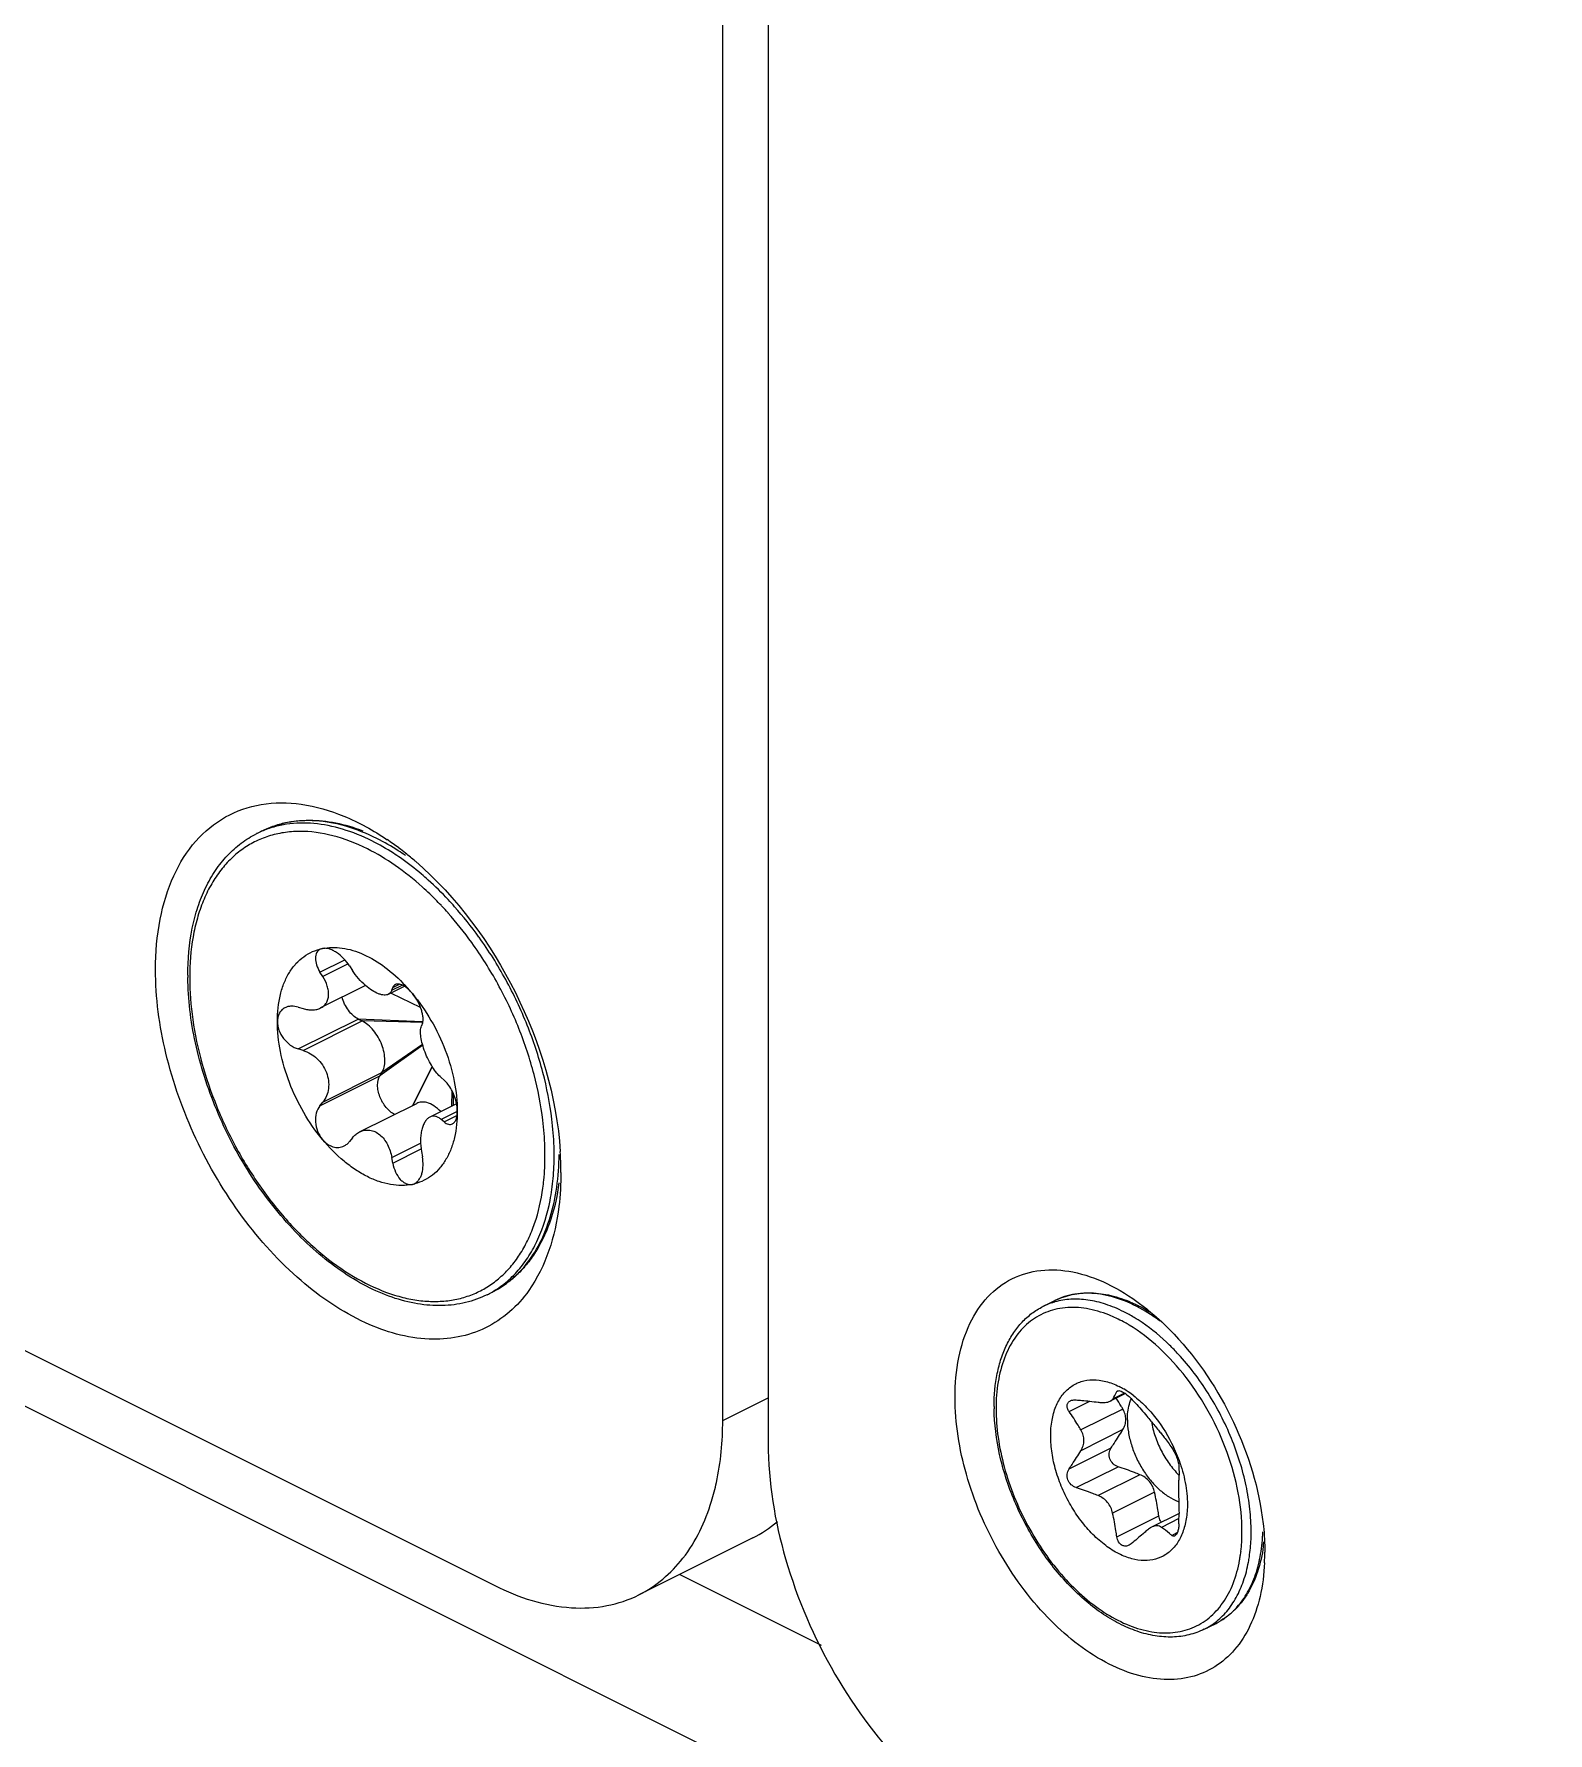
# Model space of a CAD drawing. Header units: millimetres. Extents: x 0 to 2524, y 0 to 1785.
# Drawn here: x 1281.74 to 1300.54, y 736.41 to 757.51 of the extents above; entities that cross this region are included whole.
import ezdxf

# ---------------------------------------------------------------- set-up
doc = ezdxf.new("R2010")
doc.units = ezdxf.units.MM
doc.header["$LTSCALE"] = 0.1
doc.layers.get('0').update_dxf_attribs({"lineweight": 13})

msp = doc.modelspace()

# ---------------------------------------------------------------- linework, layer by layer
for p, q in [((1290.295, 740.294), (1290.295, 816.504)), ((1290.86, 816.221), (1290.86, 740.011)), ((1171.501, 796.226), (1287.466, 738.244)), ((1495.073, 633.748), (1171.501, 795.534)), ((1284.508, 747.582), (1284.569, 747.612)), ((1285.324, 746.156), (1285.296, 746.146)), ((1285.293, 745.863), (1285.601, 746.017)), ((1285.329, 745.807), (1285.293, 745.863)), ((1285.643, 745.964), (1285.329, 745.807)), ((1285.661, 745.939), (1285.697, 745.883)), ((1285.86, 745.697), (1285.301, 745.417)), ((1286.144, 745.587), (1286.342, 745.687)), ((1286.176, 745.603), (1286.539, 745.429)), ((1286.186, 745.638), (1286.313, 745.701)), ((1286.186, 745.638), (1286.199, 745.671)), ((1286.199, 745.671), (1286.28, 745.711)), ((1285.025, 745.427), (1285.084, 745.409)), ((1285.025, 744.908), (1285.769, 745.28)), ((1285.084, 744.89), (1285.817, 745.256)), ((1285.769, 745.28), (1285.817, 745.256)), ((1286.569, 745.245), (1285.769, 745.28)), ((1286.566, 745.238), (1285.817, 745.256)), ((1286.566, 745.227), (1286.554, 745.194)), ((1285.084, 744.89), (1285.025, 744.908)), ((1286.571, 744.954), (1286.038, 744.575)), ((1286.568, 744.962), (1286.062, 744.614)), ((1285.293, 744.203), (1286.038, 744.575)), ((1285.329, 744.248), (1286.062, 744.614)), ((1286.062, 744.614), (1286.038, 744.575)), ((1286.686, 744.69), (1286.443, 744.206)), ((1286.687, 744.688), (1286.449, 744.209)), ((1286.799, 744.552), (1286.835, 744.522)), ((1286.933, 744.389), (1286.927, 744.197)), ((1286.948, 744.358), (1286.947, 744.207)), ((1285.293, 744.203), (1285.329, 744.248)), ((1285.786, 743.878), (1286.495, 744.233)), ((1286.988, 744.228), (1286.658, 744.063)), ((1286.999, 744.133), (1286.799, 744.032)), ((1286.835, 744.003), (1286.799, 744.032)), ((1286.835, 744.003), (1286.995, 744.083)), ((1285.697, 743.804), (1285.661, 743.76)), ((1286.186, 743.559), (1286.543, 743.738)), ((1286.199, 743.491), (1286.186, 743.559)), ((1286.199, 743.491), (1286.551, 743.667)), ((1286.554, 743.635), (1286.566, 743.567)), ((1286.441, 743.227), (1286.47, 743.237)), ((1286.472, 743.234), (1286.471, 743.234)), ((1287.37, 741.857), (1287.431, 741.888)), ((1294.271, 741.71), (1294.417, 741.783)), ((1290.295, 740.294), (1290.86, 740.576)), ((1294.596, 740.406), (1294.852, 740.534)), ((1295.295, 740.628), (1295.108, 740.535)), ((1295.286, 740.634), (1295.137, 740.56)), ((1295.189, 740.655), (1295.209, 740.665)), ((1295.189, 740.655), (1295.197, 740.663)), ((1295.263, 740.437), (1294.743, 740.177)), ((1295.263, 740.181), (1294.743, 739.92)), ((1294.596, 739.693), (1295.117, 739.954)), ((1294.685, 739.461), (1295.206, 739.721)), ((1295.476, 739.622), (1294.956, 739.362)), ((1295.658, 739.403), (1295.137, 739.143)), ((1295.189, 738.852), (1295.71, 739.112)), ((1295.961, 739.14), (1295.62, 738.969)), ((1295.96, 739.076), (1295.745, 738.968)), ((1295.871, 738.868), (1295.939, 738.902)), ((1290.669, 738.837), (1289.255, 738.13)), ((1295.367, 738.763), (1295.341, 738.746)), ((1289.761, 738.383), (1291.518, 737.505)), ((1296.274, 737.703), (1296.421, 737.776))]:
    msp.add_line(p, q)
for centre, radius, start, end in [((1285.045, 746.507), 1.202, 113.296, 116.5662), ((1284.094, 744.502), 3.629, 53.1021, 55.9169), ((1283.956, 744.317), 3.859, 51.5572, 53.1153), ((1283.831, 744.16), 4.06, 49.3162, 51.5518), ((1283.983, 744.047), 3.862, 46.173, 48.0654), ((1283.826, 743.885), 4.088, 43.3817, 46.1547), ((1283.744, 743.807), 4.201, 43.1152, 43.3884), ((1283.684, 743.752), 4.283, 41.6542, 43.1103), ((1283.423, 743.532), 4.736, 35.7147, 41.5814), ((1283.429, 743.533), 4.618, 35.7119, 41.5794), ((1287.053, 745.823), 3.4, 180.0006, 180.4861), ((1284.746, 744.194), 2.2, 39.6153, 43.0298), ((1284.254, 743.37), 4.032, 1.4294, 3.7819), ((1284.477, 743.376), 3.809, 0.0052, 1.421), ((1286.315, 743.836), 0.622, 281.697, 284.5236), ((1286.89, 742.97), 1.21, 296.5769, 307.8677), ((1286.775, 743.096), 1.381, 317.6842, 320.5538), ((1286.832, 742.933), 1.203, 296.5682, 299.8233), ((1294.65, 740.95), 0.849, 106.6947, 116.5357), ((1294.655, 740.936), 0.864, 105.8099, 106.7076), ((1294.404, 739.913), 1.939, 58.9537, 63.3083), ((1294.337, 739.809), 1.949, 58.9771, 59.2832), ((1294.3, 739.742), 2.139, 55.7755, 58.9381), ((1294.399, 741.028), 0.874, 327.635, 334.7257), ((1294.765, 739.816), 1.008, 59.6373, 63.4175), ((1294.712, 739.724), 1.115, 56.2395, 59.6736), ((1294.653, 739.634), 1.222, 52.4225, 56.2627), ((1296.05, 740.47), 2.384, 180.0011, 180.6953), ((1294.151, 739.144), 1.927, 17.799, 25.3196), ((1296.151, 739.814), 0.562, 249.1768, 250.0173), ((1290.731, 739.141), 5.23, 358.5836, 359.9848), ((1294.568, 738.914), 2.289, 357.6199, 0.017), ((1294.87, 738.888), 1.873, 351.6867, 353.5381), ((1295.024, 738.995), 2.002, 352.4616, 354.0677), ((1294.261, 738.659), 2.765, 357.3108, 0.0131), ((1294.958, 738.874), 1.783, 349.8729, 351.6929), ((1296.043, 738.53), 0.844, 296.5664, 305.3933), ((1295.979, 738.606), 0.943, 315.4127, 318.3211), ((1295.896, 738.459), 0.846, 296.5704, 307.4028)]:
    msp.add_arc(centre, radius, start, end)
for points, knots in [([(1284.121, 747.789), (1284.257, 747.865), (1284.568, 747.973), (1285.081, 747.969), (1285.617, 747.812), (1285.958, 747.622), (1286.127, 747.507)], [0, 0, 0, 0, 0.220157, 0.453848, 0.71227, 1, 1, 1, 1]), ([(1283.252, 745.893), (1283.252, 746.103), (1283.285, 746.503), (1283.45, 747.052), (1283.725, 747.498), (1283.983, 747.712), (1284.121, 747.789)], [0, 0, 0, 0, 0.28868, 0.548854, 0.782798, 1, 1, 1, 1]), ([(1284.569, 747.612), (1284.659, 747.658), (1284.854, 747.727), (1285.168, 747.76), (1285.498, 747.725), (1285.716, 747.66), (1285.824, 747.618)], [0, 0, 0, 0, 0.23416, 0.475216, 0.729085, 1, 1, 1, 1]), ([(1286, 747.522), (1285.877, 747.583), (1285.63, 747.683), (1285.308, 747.744), (1285.063, 747.745), (1284.889, 747.724), (1284.724, 747.681), (1284.619, 747.637), (1284.569, 747.612)], [0, 0, 0, 0, 0.278944, 0.534783, 0.655555, 0.772578, 0.886969, 1, 1, 1, 1]), ([(1285.939, 747.491), (1285.821, 747.55), (1285.586, 747.646), (1285.227, 747.719), (1284.936, 747.714), (1284.72, 747.668), (1284.619, 747.632), (1284.57, 747.611)], [0, 0, 0, 0, 0.278209, 0.534456, 0.772603, 0.887165, 1, 1, 1, 1]), ([(1283.653, 745.823), (1283.653, 746.018), (1283.677, 746.307), (1283.771, 746.668), (1283.867, 746.91), (1283.99, 747.126), (1284.138, 747.313), (1284.311, 747.468), (1284.44, 747.548), (1284.508, 747.582)], [0, 0, 0, 0, 0.285392, 0.417936, 0.543856, 0.663798, 0.778818, 0.890321, 1, 1, 1, 1]), ([(1285.882, 747.393), (1285.745, 747.462), (1285.47, 747.57), (1285.112, 747.62), (1284.843, 747.599), (1284.656, 747.556), (1284.48, 747.484), (1284.318, 747.385), (1284.172, 747.26), (1284.043, 747.11), (1283.931, 746.937), (1283.839, 746.743), (1283.766, 746.529), (1283.695, 746.213), (1283.676, 745.964), (1283.676, 745.794)], [0, 0, 0, 0, 0.134718, 0.256832, 0.314289, 0.370104, 0.425075, 0.480068, 0.535949, 0.593509, 0.653412, 0.716168, 0.782107, 0.851412, 1, 1, 1, 1]), ([(1286.354, 747.31), (1286.325, 747.331), (1286.211, 747.407), (1286.092, 747.476), (1286, 747.522)], [0, 0, 0, 0, 0.25686, 1, 1, 1, 1]), ([(1286.564, 746.92), (1286.457, 747.016), (1286.24, 747.19), (1286.002, 747.333), (1285.882, 747.393)], [0, 0, 0, 0, 0.516834, 1, 1, 1, 1]), ([(1286.293, 747.28), (1286.264, 747.3), (1286.15, 747.376), (1286.03, 747.445), (1285.939, 747.491)], [0, 0, 0, 0, 0.25686, 1, 1, 1, 1]), ([(1286.638, 747.006), (1286.61, 747.031), (1286.499, 747.127), (1286.383, 747.217), (1286.293, 747.28)], [0, 0, 0, 0, 0.255737, 1, 1, 1, 1]), ([(1286.478, 747.239), (1286.996, 746.793), (1287.825, 745.661), (1288.233, 744.317), (1288.278, 743.636)], [0, 0, 0, 0, 0.499998, 1, 1, 1, 1]), ([(1286.966, 746.675), (1286.94, 746.705), (1286.835, 746.819), (1286.724, 746.928), (1286.638, 747.006)], [0, 0, 0, 0, 0.254414, 1, 1, 1, 1]), ([(1288.174, 744.036), (1288.15, 744.232), (1288.072, 744.629), (1287.878, 745.211), (1287.612, 745.774), (1287.39, 746.128), (1287.269, 746.297)], [0, 0, 0, 0, 0.240938, 0.491809, 0.746861, 1, 1, 1, 1]), ([(1284.765, 745.25), (1284.765, 745.362), (1284.781, 745.527), (1284.845, 745.729), (1284.91, 745.859), (1284.991, 745.969), (1285.089, 746.057), (1285.201, 746.121), (1285.282, 746.147), (1285.324, 746.156)], [0, 0, 0, 0, 0.292489, 0.425478, 0.549994, 0.667323, 0.77954, 0.889431, 1, 1, 1, 1]), ([(1285.296, 746.146), (1285.287, 746.142), (1285.27, 746.129), (1285.251, 746.103), (1285.239, 746.071), (1285.234, 746.019), (1285.249, 745.946), (1285.276, 745.891), (1285.293, 745.863)], [0, 0, 0, 0, 0.097885, 0.196945, 0.302948, 0.419624, 0.688587, 1, 1, 1, 1]), ([(1285.324, 746.156), (1285.363, 746.164), (1285.445, 746.173), (1285.573, 746.164), (1285.704, 746.135), (1285.887, 746.065), (1286.115, 745.926), (1286.276, 745.779), (1286.354, 745.695)], [0, 0, 0, 0, 0.102583, 0.210144, 0.32398, 0.444974, 0.708853, 1, 1, 1, 1]), ([(1285.661, 745.939), (1285.64, 745.973), (1285.591, 746.034), (1285.518, 746.097), (1285.454, 746.133), (1285.397, 746.156), (1285.351, 746.161), (1285.324, 746.156)], [0, 0, 0, 0, 0.280746, 0.557076, 0.685088, 0.802432, 1, 1, 1, 1]), ([(1288.061, 744.024), (1288.038, 744.215), (1287.962, 744.602), (1287.774, 745.17), (1287.514, 745.72), (1287.297, 746.064), (1287.179, 746.229)], [0, 0, 0, 0, 0.24093, 0.491799, 0.746855, 1, 1, 1, 1]), ([(1287.887, 741.909), (1287.75, 741.716), (1287.377, 741.382), (1286.609, 741.248), (1285.795, 741.487), (1285.003, 742.027), (1284.291, 742.815), (1283.723, 743.777), (1283.35, 744.82), (1283.252, 745.545), (1283.252, 745.893)], [0, 0, 0, 0, 0.093914, 0.18813, 0.295826, 0.421919, 0.563565, 0.713337, 0.861833, 1, 1, 1, 1]), ([(1285.86, 745.695), (1285.828, 745.722), (1285.769, 745.781), (1285.719, 745.847), (1285.697, 745.883)], [0, 0, 0, 0, 0.500571, 1, 1, 1, 1]), ([(1287.37, 741.857), (1287.285, 741.815), (1287.102, 741.748), (1286.808, 741.711), (1286.498, 741.735), (1286.181, 741.819), (1285.861, 741.958), (1285.545, 742.151), (1285.237, 742.393), (1284.942, 742.679), (1284.667, 743.004), (1284.416, 743.361), (1284.194, 743.745), (1284.006, 744.147), (1283.854, 744.56), (1283.742, 744.977), (1283.672, 745.388), (1283.654, 745.661), (1283.653, 745.794)], [0, 0, 0, 0, 0.046162, 0.093539, 0.14319, 0.195908, 0.252154, 0.312065, 0.375489, 0.442037, 0.511131, 0.58206, 0.65402, 0.726157, 0.797611, 0.867553, 0.935227, 1, 1, 1, 1]), ([(1283.676, 745.794), (1283.676, 745.62), (1283.704, 745.262), (1283.819, 744.724), (1284.004, 744.185), (1284.252, 743.663), (1284.556, 743.176), (1284.905, 742.74), (1285.287, 742.371), (1285.691, 742.08), (1286.042, 741.907), (1286.319, 741.82), (1286.52, 741.782), (1286.714, 741.769), (1286.902, 741.781), (1287.081, 741.819), (1287.25, 741.882), (1287.407, 741.971), (1287.55, 742.083), (1287.678, 742.217), (1287.791, 742.374), (1287.886, 742.55), (1287.993, 742.816), (1288.041, 743.032), (1288.061, 743.18)], [0, 0, 0, 0, 0.068636, 0.141294, 0.216628, 0.293067, 0.36896, 0.442698, 0.512838, 0.578246, 0.638256, 0.666243, 0.692947, 0.718503, 0.743108, 0.767017, 0.790534, 0.813988, 0.837717, 0.862037, 0.887221, 0.913488, 0.940997, 1, 1, 1, 1]), ([(1285.301, 745.417), (1285.316, 745.424), (1285.343, 745.442), (1285.375, 745.48), (1285.395, 745.525), (1285.403, 745.577), (1285.4, 745.632), (1285.381, 745.712), (1285.352, 745.77), (1285.329, 745.807)], [0, 0, 0, 0, 0.11066, 0.218773, 0.328694, 0.444664, 0.569516, 0.704271, 1, 1, 1, 1]), ([(1286.144, 745.587), (1286.136, 745.583), (1286.118, 745.578), (1286.089, 745.577), (1286.056, 745.582), (1286.005, 745.598), (1285.937, 745.634), (1285.886, 745.673), (1285.86, 745.695)], [0, 0, 0, 0, 0.081289, 0.172033, 0.275865, 0.394549, 0.674735, 1, 1, 1, 1]), ([(1286.186, 745.638), (1286.182, 745.627), (1286.172, 745.607), (1286.153, 745.592), (1286.144, 745.587)], [0, 0, 0, 0, 0.516987, 1, 1, 1, 1]), ([(1286.23, 745.708), (1286.223, 745.705), (1286.21, 745.694), (1286.202, 745.679), (1286.199, 745.671)], [0, 0, 0, 0, 0.479654, 1, 1, 1, 1]), ([(1286.342, 745.687), (1286.332, 745.693), (1286.312, 745.704), (1286.282, 745.714), (1286.254, 745.716), (1286.237, 745.712), (1286.23, 745.708)], [0, 0, 0, 0, 0.309007, 0.574685, 0.801106, 1, 1, 1, 1]), ([(1286.441, 745.597), (1286.426, 745.615), (1286.395, 745.648), (1286.36, 745.676), (1286.342, 745.687)], [0, 0, 0, 0, 0.531627, 1, 1, 1, 1]), ([(1286.566, 745.227), (1286.57, 745.237), (1286.575, 745.261), (1286.574, 745.301), (1286.567, 745.347), (1286.549, 745.415), (1286.509, 745.502), (1286.466, 745.567), (1286.441, 745.597)], [0, 0, 0, 0, 0.081914, 0.180348, 0.294769, 0.423159, 0.707611, 1, 1, 1, 1]), ([(1286.441, 745.597), (1286.527, 745.493), (1286.683, 745.267), (1286.859, 744.899), (1286.971, 744.517), (1286.999, 744.258), (1286.999, 744.133)], [0, 0, 0, 0, 0.254359, 0.512919, 0.764766, 1, 1, 1, 1]), ([(1284.859, 745.42), (1284.845, 745.413), (1284.818, 745.394), (1284.787, 745.354), (1284.769, 745.304), (1284.765, 745.268), (1284.765, 745.25)], [0, 0, 0, 0, 0.236599, 0.476208, 0.728722, 1, 1, 1, 1]), ([(1285.025, 745.427), (1284.996, 745.436), (1284.953, 745.443), (1284.897, 745.435), (1284.871, 745.426), (1284.859, 745.42)], [0, 0, 0, 0, 0.525273, 0.767904, 1, 1, 1, 1]), ([(1285.084, 745.409), (1285.104, 745.404), (1285.142, 745.395), (1285.199, 745.391), (1285.253, 745.398), (1285.286, 745.41), (1285.301, 745.417)], [0, 0, 0, 0, 0.273271, 0.531241, 0.772973, 1, 1, 1, 1]), ([(1285.769, 745.28), (1285.746, 745.292), (1285.701, 745.324), (1285.644, 745.388), (1285.598, 745.465), (1285.577, 745.523), (1285.569, 745.552)], [0, 0, 0, 0, 0.224639, 0.474754, 0.738214, 1, 1, 1, 1]), ([(1285.324, 743.786), (1285.237, 743.89), (1285.082, 744.115), (1284.906, 744.484), (1284.794, 744.866), (1284.765, 745.125), (1284.765, 745.25)], [0, 0, 0, 0, 0.254359, 0.512919, 0.764766, 1, 1, 1, 1]), ([(1284.765, 745.25), (1284.765, 745.214), (1284.78, 745.138), (1284.837, 745.037), (1284.92, 744.954), (1284.989, 744.918), (1285.025, 744.908)], [0, 0, 0, 0, 0.239462, 0.49734, 0.756045, 1, 1, 1, 1]), ([(1286.062, 744.614), (1286.075, 744.635), (1286.094, 744.686), (1286.103, 744.772), (1286.092, 744.866), (1286.064, 744.962), (1286.019, 745.055), (1285.962, 745.139), (1285.894, 745.208), (1285.843, 745.243), (1285.817, 745.256)], [0, 0, 0, 0, 0.100163, 0.214155, 0.341032, 0.476829, 0.616268, 0.753439, 0.882721, 1, 1, 1, 1]), ([(1286.799, 744.552), (1286.779, 744.569), (1286.739, 744.611), (1286.687, 744.685), (1286.639, 744.773), (1286.597, 744.868), (1286.566, 744.963), (1286.546, 745.052), (1286.54, 745.129), (1286.547, 745.175), (1286.554, 745.194)], [0, 0, 0, 0, 0.110696, 0.240625, 0.384178, 0.53292, 0.676665, 0.805968, 0.914467, 1, 1, 1, 1]), ([(1285.084, 744.89), (1285.148, 744.871), (1285.238, 744.816), (1285.328, 744.712), (1285.377, 744.619), (1285.403, 744.518), (1285.403, 744.417), (1285.379, 744.325), (1285.348, 744.271), (1285.329, 744.248)], [0, 0, 0, 0, 0.249375, 0.381505, 0.514159, 0.64429, 0.769426, 0.888065, 1, 1, 1, 1]), ([(1286.221, 744.094), (1286.201, 744.104), (1286.163, 744.13), (1286.113, 744.182), (1286.069, 744.245), (1286.036, 744.314), (1286.015, 744.387), (1286.005, 744.475), (1286.017, 744.542), (1286.038, 744.575)], [0, 0, 0, 0, 0.117575, 0.247234, 0.384697, 0.524378, 0.660423, 0.787463, 1, 1, 1, 1]), ([(1286.99, 744.228), (1286.984, 744.258), (1286.967, 744.318), (1286.931, 744.4), (1286.888, 744.469), (1286.853, 744.507), (1286.835, 744.522)], [0, 0, 0, 0, 0.274561, 0.545123, 0.791997, 1, 1, 1, 1]), ([(1285.293, 744.203), (1285.272, 744.177), (1285.241, 744.111), (1285.232, 743.999), (1285.259, 743.885), (1285.299, 743.816), (1285.324, 743.786)], [0, 0, 0, 0, 0.226942, 0.475503, 0.738548, 1, 1, 1, 1]), ([(1286.999, 744.133), (1286.999, 744.024), (1286.984, 743.863), (1286.924, 743.666), (1286.863, 743.539), (1286.787, 743.429), (1286.695, 743.34), (1286.589, 743.273), (1286.512, 743.245), (1286.472, 743.234)], [0, 0, 0, 0, 0.292043, 0.425248, 0.550191, 0.667997, 0.780507, 0.890228, 1, 1, 1, 1]), ([(1286.619, 744.242), (1286.598, 744.248), (1286.565, 744.251), (1286.523, 744.244), (1286.504, 744.237), (1286.495, 744.233)], [0, 0, 0, 0, 0.520186, 0.762961, 1, 1, 1, 1]), ([(1286.793, 744.13), (1286.767, 744.157), (1286.714, 744.203), (1286.65, 744.234), (1286.619, 744.242)], [0, 0, 0, 0, 0.534828, 1, 1, 1, 1]), ([(1286.938, 743.979), (1286.948, 743.984), (1286.967, 744), (1286.986, 744.035), (1286.997, 744.081), (1286.999, 744.115), (1286.999, 744.133)], [0, 0, 0, 0, 0.190975, 0.416283, 0.686233, 1, 1, 1, 1]), ([(1286.999, 744.133), (1286.999, 744.14), (1286.999, 744.172), (1286.994, 744.204), (1286.99, 744.228)], [0, 0, 0, 0, 0.238011, 1, 1, 1, 1]), ([(1286.658, 744.063), (1286.647, 744.057), (1286.624, 744.04), (1286.597, 744.004), (1286.574, 743.958), (1286.557, 743.904), (1286.546, 743.842), (1286.54, 743.751), (1286.546, 743.682), (1286.554, 743.635)], [0, 0, 0, 0, 0.083137, 0.178761, 0.289183, 0.4138, 0.55033, 0.6957, 1, 1, 1, 1]), ([(1286.799, 744.032), (1286.788, 744.042), (1286.765, 744.058), (1286.728, 744.072), (1286.691, 744.075), (1286.668, 744.068), (1286.658, 744.063)], [0, 0, 0, 0, 0.288082, 0.541806, 0.772346, 1, 1, 1, 1]), ([(1286.835, 744.003), (1286.843, 743.996), (1286.86, 743.984), (1286.888, 743.973), (1286.914, 743.97), (1286.931, 743.975), (1286.938, 743.979)], [0, 0, 0, 0, 0.294551, 0.551982, 0.781276, 1, 1, 1, 1]), ([(1288.088, 743.588), (1288.088, 743.624), (1288.086, 743.769), (1288.075, 743.915), (1288.061, 744.024)], [0, 0, 0, 0, 0.244432, 1, 1, 1, 1]), ([(1288.202, 743.588), (1288.202, 743.625), (1288.199, 743.774), (1288.187, 743.924), (1288.174, 744.036)], [0, 0, 0, 0, 0.244425, 1, 1, 1, 1]), ([(1285.324, 743.786), (1285.342, 743.764), (1285.381, 743.726), (1285.452, 743.69), (1285.526, 743.681), (1285.573, 743.694), (1285.594, 743.704)], [0, 0, 0, 0, 0.278794, 0.535291, 0.771972, 1, 1, 1, 1]), ([(1286.441, 743.227), (1286.398, 743.218), (1286.307, 743.209), (1286.168, 743.222), (1286.024, 743.259), (1285.878, 743.321), (1285.732, 743.407), (1285.537, 743.553), (1285.405, 743.687), (1285.324, 743.786)], [0, 0, 0, 0, 0.100852, 0.207172, 0.320423, 0.441479, 0.570535, 0.707242, 1, 1, 1, 1]), ([(1285.594, 743.704), (1285.606, 743.71), (1285.631, 743.727), (1285.652, 743.748), (1285.661, 743.76)], [0, 0, 0, 0, 0.491084, 1, 1, 1, 1]), ([(1285.697, 743.804), (1285.709, 743.82), (1285.736, 743.848), (1285.769, 743.869), (1285.786, 743.878)], [0, 0, 0, 0, 0.51023, 1, 1, 1, 1]), ([(1285.786, 743.878), (1285.805, 743.888), (1285.847, 743.902), (1285.914, 743.903), (1285.979, 743.884), (1286.04, 743.845), (1286.092, 743.79), (1286.151, 743.697), (1286.176, 743.615), (1286.186, 743.559)], [0, 0, 0, 0, 0.109461, 0.218418, 0.33058, 0.449317, 0.576567, 0.712229, 1, 1, 1, 1]), ([(1286.199, 743.491), (1286.205, 743.452), (1286.227, 743.38), (1286.276, 743.302), (1286.325, 743.257), (1286.363, 743.234), (1286.402, 743.223), (1286.429, 743.224), (1286.441, 743.227)], [0, 0, 0, 0, 0.297992, 0.57064, 0.692364, 0.803082, 0.904393, 1, 1, 1, 1]), ([(1286.47, 743.237), (1286.48, 743.242), (1286.5, 743.256), (1286.525, 743.285), (1286.546, 743.322), (1286.567, 743.38), (1286.578, 743.463), (1286.572, 743.532), (1286.566, 743.567)], [0, 0, 0, 0, 0.096427, 0.2004, 0.313931, 0.437364, 0.708911, 1, 1, 1, 1]), ([(1287.43, 741.89), (1287.491, 741.924), (1287.608, 742.006), (1287.762, 742.158), (1287.895, 742.339), (1288.047, 742.623), (1288.145, 742.951), (1288.194, 743.304), (1288.202, 743.492), (1288.202, 743.588)], [0, 0, 0, 0, 0.107509, 0.217606, 0.33198, 0.451961, 0.711547, 0.852303, 1, 1, 1, 1]), ([(1287.842, 742.219), (1287.911, 742.303), (1288.035, 742.495), (1288.165, 742.825), (1288.245, 743.199), (1288.262, 743.462), (1288.263, 743.599)], [0, 0, 0, 0, 0.222615, 0.462293, 0.721342, 1, 1, 1, 1]), ([(1288.061, 743.18), (1288.066, 743.213), (1288.082, 743.348), (1288.088, 743.485), (1288.088, 743.588)], [0, 0, 0, 0, 0.24358, 1, 1, 1, 1]), ([(1288.286, 743.376), (1288.286, 743.234), (1288.258, 742.726), (1288.101, 742.21), (1287.887, 741.909)], [0, 0, 0, 0, 0.278051, 1, 1, 1, 1]), ([(1288.261, 743.245), (1288.241, 743.093), (1288.179, 742.803), (1288.031, 742.47), (1287.875, 742.246), (1287.743, 742.102), (1287.596, 741.981), (1287.487, 741.916), (1287.431, 741.888)], [0, 0, 0, 0, 0.278338, 0.534003, 0.654847, 0.77204, 0.886673, 1, 1, 1, 1]), ([(1287.633, 742.015), (1287.647, 742.026), (1287.705, 742.073), (1287.759, 742.125), (1287.796, 742.167)], [0, 0, 0, 0, 0.247404, 1, 1, 1, 1]), ([(1293.18, 740.583), (1293.18, 740.748), (1293.206, 741.063), (1293.341, 741.494), (1293.566, 741.839), (1293.876, 742.075), (1294.251, 742.182), (1294.662, 742.155), (1295.087, 742.004), (1295.355, 741.836), (1295.488, 741.737)], [0, 0, 0, 0, 0.144821, 0.274812, 0.391414, 0.499998, 0.608577, 0.72521, 0.855132, 1, 1, 1, 1]), ([(1294.417, 741.783), (1294.485, 741.817), (1294.634, 741.868), (1294.873, 741.889), (1295.123, 741.853), (1295.287, 741.797), (1295.368, 741.762)], [0, 0, 0, 0, 0.233456, 0.474127, 0.728195, 1, 1, 1, 1]), ([(1295.55, 741.647), (1295.453, 741.705), (1295.26, 741.801), (1295.004, 741.867), (1294.808, 741.878), (1294.67, 741.867), (1294.539, 741.836), (1294.456, 741.803), (1294.417, 741.783)], [0, 0, 0, 0, 0.283464, 0.540713, 0.660935, 0.776648, 0.889158, 1, 1, 1, 1]), ([(1295.274, 741.645), (1295.202, 741.682), (1295.057, 741.743), (1294.835, 741.796), (1294.621, 741.808), (1294.484, 741.785), (1294.419, 741.767)], [0, 0, 0, 0, 0.275906, 0.532541, 0.772396, 1, 1, 1, 1]), ([(1293.665, 740.47), (1293.665, 740.607), (1293.683, 740.81), (1293.749, 741.064), (1293.817, 741.234), (1293.904, 741.387), (1294.009, 741.519), (1294.131, 741.629), (1294.223, 741.686), (1294.271, 741.71)], [0, 0, 0, 0, 0.283857, 0.41599, 0.54178, 0.661886, 0.777353, 0.88952, 1, 1, 1, 1]), ([(1295.09, 741.605), (1295, 741.641), (1294.821, 741.694), (1294.591, 741.705), (1294.421, 741.676), (1294.302, 741.637), (1294.191, 741.581), (1294.09, 741.509), (1293.998, 741.42), (1293.888, 741.279), (1293.78, 741.064), (1293.704, 740.766), (1293.689, 740.553), (1293.689, 740.442)], [0, 0, 0, 0, 0.13036, 0.249603, 0.306343, 0.361945, 0.417173, 0.472817, 0.529637, 0.588309, 0.713061, 0.850082, 1, 1, 1, 1]), ([(1295.333, 741.485), (1295.313, 741.496), (1295.234, 741.541), (1295.152, 741.58), (1295.09, 741.605)], [0, 0, 0, 0, 0.257404, 1, 1, 1, 1]), ([(1295.368, 741.762), (1295.387, 741.754), (1295.464, 741.719), (1295.539, 741.678), (1295.594, 741.645)], [0, 0, 0, 0, 0.244297, 1, 1, 1, 1]), ([(1295.488, 741.737), (1295.518, 741.714), (1295.643, 741.617), (1295.759, 741.51), (1295.843, 741.425)], [0, 0, 0, 0, 0.2435, 1, 1, 1, 1]), ([(1295.725, 741.53), (1295.71, 741.54), (1295.653, 741.582), (1295.595, 741.62), (1295.55, 741.647)], [0, 0, 0, 0, 0.254594, 1, 1, 1, 1]), ([(1296.051, 740.827), (1295.949, 740.96), (1295.732, 741.201), (1295.474, 741.4), (1295.342, 741.479)], [0, 0, 0, 0, 0.520938, 1, 1, 1, 1]), ([(1295.952, 741.118), (1295.917, 741.156), (1295.779, 741.299), (1295.625, 741.428), (1295.503, 741.51)], [0, 0, 0, 0, 0.259904, 1, 1, 1, 1]), ([(1295.843, 741.425), (1296.152, 741.113), (1296.658, 740.378), (1296.936, 739.528), (1296.995, 739.094)], [0, 0, 0, 0, 0.500531, 1, 1, 1, 1]), ([(1296.857, 738.914), (1296.857, 739.008), (1296.845, 739.2), (1296.798, 739.489), (1296.721, 739.783), (1296.58, 740.174), (1296.342, 740.637), (1296.091, 740.969), (1295.952, 741.118)], [0, 0, 0, 0, 0.115422, 0.236391, 0.361666, 0.489863, 0.748532, 1, 1, 1, 1]), ([(1295.216, 738.639), (1295.158, 738.668), (1295.043, 738.74), (1294.885, 738.88), (1294.739, 739.049), (1294.612, 739.242), (1294.507, 739.451), (1294.428, 739.668), (1294.38, 739.886), (1294.362, 740.097), (1294.377, 740.292), (1294.424, 740.465), (1294.502, 740.609), (1294.61, 740.718), (1294.744, 740.786), (1294.895, 740.808), (1295.058, 740.785), (1295.163, 740.744), (1295.216, 740.717)], [0, 0, 0, 0, 0.06329, 0.13188, 0.204672, 0.280151, 0.356569, 0.432094, 0.504975, 0.573688, 0.637122, 0.694783, 0.747041, 0.795334, 0.842131, 0.890352, 0.942485, 1, 1, 1, 1]), ([(1296.743, 738.914), (1296.743, 739.076), (1296.708, 739.411), (1296.57, 739.906), (1296.352, 740.388), (1296.159, 740.687), (1296.051, 740.827)], [0, 0, 0, 0, 0.234732, 0.485658, 0.744015, 1, 1, 1, 1]), ([(1297.023, 738.529), (1297.017, 738.388), (1296.983, 738.119), (1296.86, 737.749), (1296.669, 737.446), (1296.416, 737.223), (1296.109, 737.093), (1295.766, 737.063), (1295.402, 737.13), (1294.886, 737.351), (1294.273, 737.849), (1293.686, 738.656), (1293.289, 739.591), (1293.18, 740.261), (1293.18, 740.583)], [0, 0, 0, 0, 0.062015, 0.11834, 0.169561, 0.21738, 0.264331, 0.313225, 0.366311, 0.424827, 0.557892, 0.706671, 0.858564, 1, 1, 1, 1]), ([(1294.596, 740.406), (1294.588, 740.418), (1294.575, 740.443), (1294.57, 740.477), (1294.575, 740.501), (1294.586, 740.522), (1294.601, 740.534), (1294.612, 740.539)], [0, 0, 0, 0, 0.28482, 0.535851, 0.651956, 0.765513, 1, 1, 1, 1]), ([(1294.612, 740.539), (1294.617, 740.542), (1294.64, 740.551), (1294.666, 740.552), (1294.685, 740.55)], [0, 0, 0, 0, 0.23001, 1, 1, 1, 1]), ([(1294.685, 740.55), (1294.708, 740.548), (1294.798, 740.541), (1294.889, 740.531), (1294.956, 740.522)], [0, 0, 0, 0, 0.253475, 1, 1, 1, 1]), ([(1294.956, 740.522), (1294.971, 740.52), (1295, 740.518), (1295.042, 740.518), (1295.077, 740.523), (1295.099, 740.53), (1295.108, 740.535)], [0, 0, 0, 0, 0.30025, 0.570887, 0.804829, 1, 1, 1, 1]), ([(1295.108, 740.535), (1295.114, 740.538), (1295.125, 740.545), (1295.134, 740.555), (1295.137, 740.56)], [0, 0, 0, 0, 0.528927, 1, 1, 1, 1]), ([(1295.263, 740.437), (1295.257, 740.449), (1295.23, 740.494), (1295.202, 740.539), (1295.181, 740.572)], [0, 0, 0, 0, 0.251509, 1, 1, 1, 1]), ([(1295.197, 740.663), (1295.198, 740.663), (1295.2, 740.664), (1295.201, 740.665), (1295.203, 740.665)], [0, 0, 0, 0, 0.239803, 1, 1, 1, 1]), ([(1295.203, 740.665), (1295.21, 740.667), (1295.229, 740.664), (1295.246, 740.657), (1295.256, 740.652)], [0, 0, 0, 0, 0.407487, 1, 1, 1, 1]), ([(1295.256, 740.652), (1295.259, 740.651), (1295.273, 740.643), (1295.285, 740.635), (1295.295, 740.629)], [0, 0, 0, 0, 0.231951, 1, 1, 1, 1]), ([(1295.295, 740.629), (1295.301, 740.624), (1295.327, 740.605), (1295.35, 740.583), (1295.367, 740.566)], [0, 0, 0, 0, 0.245457, 1, 1, 1, 1]), ([(1295.32, 740.305), (1295.32, 740.329), (1295.324, 740.417), (1295.343, 740.505), (1295.369, 740.564)], [0, 0, 0, 0, 0.269298, 1, 1, 1, 1]), ([(1295.367, 740.566), (1295.384, 740.548), (1295.451, 740.477), (1295.516, 740.404), (1295.563, 740.347)], [0, 0, 0, 0, 0.248914, 1, 1, 1, 1]), ([(1295.398, 740.602), (1295.448, 740.564), (1295.546, 740.476), (1295.724, 740.273), (1295.832, 740.094), (1295.892, 739.968)], [0, 0, 0, 0, 0.235096, 0.483128, 1, 1, 1, 1]), ([(1296.274, 737.703), (1296.214, 737.673), (1296.085, 737.626), (1295.877, 737.599), (1295.659, 737.615), (1295.436, 737.673), (1295.212, 737.77), (1294.991, 737.904), (1294.775, 738.072), (1294.497, 738.342), (1294.189, 738.742), (1293.951, 739.196), (1293.808, 739.58), (1293.705, 739.96), (1293.668, 740.251), (1293.665, 740.441)], [0, 0, 0, 0, 0.04678, 0.094688, 0.144735, 0.197693, 0.254036, 0.313926, 0.37724, 0.443617, 0.583066, 0.726615, 0.797908, 0.867736, 1, 1, 1, 1]), ([(1293.689, 740.442), (1293.689, 740.323), (1293.708, 740.079), (1293.785, 739.711), (1293.909, 739.343), (1294.077, 738.986), (1294.282, 738.651), (1294.519, 738.351), (1294.778, 738.094), (1295.052, 737.889), (1295.333, 737.744), (1295.612, 737.662), (1295.839, 737.651), (1296.007, 737.679), (1296.125, 737.717), (1296.235, 737.771), (1296.336, 737.842), (1296.427, 737.929), (1296.538, 738.066), (1296.646, 738.276), (1296.696, 738.462), (1296.714, 738.561)], [0, 0, 0, 0, 0.068604, 0.141192, 0.216459, 0.292883, 0.368858, 0.442815, 0.513331, 0.579272, 0.639933, 0.695221, 0.745844, 0.76994, 0.793548, 0.816985, 0.840579, 0.864646, 0.889471, 0.942181, 1, 1, 1, 1]), ([(1294.743, 740.177), (1294.731, 740.197), (1294.685, 740.275), (1294.635, 740.351), (1294.596, 740.406)], [0, 0, 0, 0, 0.252413, 1, 1, 1, 1]), ([(1295.3, 740.307), (1295.3, 740.33), (1295.293, 740.375), (1295.275, 740.417), (1295.263, 740.437)], [0, 0, 0, 0, 0.492703, 1, 1, 1, 1]), ([(1295.563, 740.347), (1295.595, 740.308), (1295.643, 740.251), (1295.703, 740.178), (1295.731, 740.144), (1295.745, 740.128)], [0, 0, 0, 0, 0.536536, 0.7845, 1, 1, 1, 1]), ([(1290.156, 739.292), (1290.18, 739.369), (1290.264, 739.696), (1290.295, 740.036), (1290.295, 740.294)], [0, 0, 0, 0, 0.236682, 1, 1, 1, 1]), ([(1294.743, 739.92), (1294.754, 739.939), (1294.773, 739.98), (1294.783, 740.047), (1294.773, 740.115), (1294.754, 740.157), (1294.743, 740.177)], [0, 0, 0, 0, 0.247907, 0.494258, 0.743456, 1, 1, 1, 1]), ([(1295.117, 739.954), (1295.13, 739.973), (1295.18, 740.048), (1295.228, 740.123), (1295.263, 740.181)], [0, 0, 0, 0, 0.253646, 1, 1, 1, 1]), ([(1295.263, 740.181), (1295.275, 740.2), (1295.294, 740.241), (1295.3, 740.285), (1295.3, 740.307)], [0, 0, 0, 0, 0.501612, 1, 1, 1, 1]), ([(1295.32, 740.305), (1295.32, 740.254), (1295.329, 740.149), (1295.366, 739.992), (1295.426, 739.836), (1295.505, 739.688), (1295.601, 739.554), (1295.709, 739.439), (1295.825, 739.349), (1295.909, 739.305), (1295.951, 739.289)], [0, 0, 0, 0, 0.121275, 0.250197, 0.383662, 0.518165, 0.650076, 0.776023, 0.893242, 1, 1, 1, 1]), ([(1295.618, 740.281), (1295.628, 740.22), (1295.66, 740.097), (1295.735, 739.921), (1295.834, 739.758), (1295.915, 739.661), (1295.959, 739.617)], [0, 0, 0, 0, 0.246577, 0.501358, 0.755434, 1, 1, 1, 1]), ([(1295.745, 740.128), (1295.756, 740.114), (1295.801, 740.059), (1295.842, 740.001), (1295.871, 739.957)], [0, 0, 0, 0, 0.255259, 1, 1, 1, 1]), ([(1290.86, 740.011), (1290.86, 739.528), (1291.027, 738.524), (1291.631, 737.128), (1292.518, 735.935), (1293.287, 735.333), (1293.689, 735.132)], [0, 0, 0, 0, 0.246812, 0.511785, 0.770306, 1, 1, 1, 1]), ([(1294.596, 739.693), (1294.609, 739.712), (1294.659, 739.787), (1294.708, 739.863), (1294.743, 739.92)], [0, 0, 0, 0, 0.253646, 1, 1, 1, 1]), ([(1295.206, 739.721), (1295.183, 739.729), (1295.14, 739.754), (1295.104, 739.806), (1295.092, 739.854), (1295.092, 739.89), (1295.1, 739.924), (1295.111, 739.944), (1295.117, 739.954)], [0, 0, 0, 0, 0.252428, 0.508829, 0.635948, 0.760109, 0.881308, 1, 1, 1, 1]), ([(1295.871, 739.957), (1295.882, 739.94), (1295.904, 739.901), (1295.931, 739.84), (1295.949, 739.786), (1295.957, 739.748), (1295.959, 739.732), (1295.96, 739.725)], [0, 0, 0, 0, 0.242787, 0.53335, 0.805459, 0.914802, 1, 1, 1, 1]), ([(1294.685, 739.461), (1294.662, 739.468), (1294.619, 739.494), (1294.583, 739.546), (1294.571, 739.593), (1294.571, 739.629), (1294.579, 739.663), (1294.59, 739.684), (1294.596, 739.693)], [0, 0, 0, 0, 0.252428, 0.508829, 0.635948, 0.760109, 0.881308, 1, 1, 1, 1]), ([(1295.476, 739.622), (1295.454, 739.631), (1295.365, 739.666), (1295.274, 739.698), (1295.206, 739.721)], [0, 0, 0, 0, 0.247699, 1, 1, 1, 1]), ([(1295.96, 739.725), (1295.96, 739.712), (1295.962, 739.66), (1295.961, 739.609), (1295.958, 739.57)], [0, 0, 0, 0, 0.240983, 1, 1, 1, 1]), ([(1295.985, 739.733), (1296.014, 739.642), (1296.057, 739.461), (1296.068, 739.275), (1296.063, 739.187)], [0, 0, 0, 0, 0.519189, 1, 1, 1, 1]), ([(1295.658, 739.403), (1295.652, 739.428), (1295.637, 739.476), (1295.597, 739.539), (1295.542, 739.59), (1295.499, 739.613), (1295.476, 739.622)], [0, 0, 0, 0, 0.254861, 0.506075, 0.754128, 1, 1, 1, 1]), ([(1295.958, 739.57), (1295.956, 739.553), (1295.955, 739.517), (1295.954, 739.431), (1295.955, 739.362), (1295.958, 739.313)], [0, 0, 0, 0, 0.189519, 0.428203, 1, 1, 1, 1]), ([(1289.255, 738.13), (1289.467, 738.236), (1289.862, 738.575), (1290.079, 739.04), (1290.156, 739.292)], [0, 0, 0, 0, 0.472507, 1, 1, 1, 1]), ([(1294.956, 739.362), (1294.934, 739.371), (1294.844, 739.406), (1294.754, 739.438), (1294.685, 739.461)], [0, 0, 0, 0, 0.247699, 1, 1, 1, 1]), ([(1295.137, 739.143), (1295.132, 739.168), (1295.116, 739.215), (1295.076, 739.279), (1295.021, 739.33), (1294.978, 739.353), (1294.956, 739.362)], [0, 0, 0, 0, 0.254861, 0.506075, 0.754128, 1, 1, 1, 1]), ([(1295.71, 739.112), (1295.706, 739.137), (1295.692, 739.234), (1295.674, 739.331), (1295.658, 739.403)], [0, 0, 0, 0, 0.249032, 1, 1, 1, 1]), ([(1295.189, 738.852), (1295.186, 738.876), (1295.171, 738.974), (1295.153, 739.071), (1295.137, 739.143)], [0, 0, 0, 0, 0.249032, 1, 1, 1, 1]), ([(1296.063, 739.187), (1296.059, 739.126), (1296.044, 739.011), (1295.991, 738.852), (1295.909, 738.721), (1295.801, 738.624), (1295.67, 738.566), (1295.524, 738.549), (1295.368, 738.573), (1295.267, 738.613), (1295.216, 738.639)], [0, 0, 0, 0, 0.146021, 0.278949, 0.400179, 0.513404, 0.624315, 0.739263, 0.863481, 1, 1, 1, 1]), ([(1295.744, 739.031), (1295.739, 739.036), (1295.722, 739.061), (1295.713, 739.09), (1295.71, 739.112)], [0, 0, 0, 0, 0.238141, 1, 1, 1, 1]), ([(1296.995, 739.094), (1297.001, 739.057), (1297.018, 738.913), (1297.026, 738.768), (1297.026, 738.66)], [0, 0, 0, 0, 0.256372, 1, 1, 1, 1]), ([(1295.256, 738.744), (1295.247, 738.749), (1295.23, 738.761), (1295.21, 738.786), (1295.196, 738.818), (1295.191, 738.84), (1295.189, 738.852)], [0, 0, 0, 0, 0.228178, 0.47142, 0.729869, 1, 1, 1, 1]), ([(1295.563, 738.93), (1295.547, 738.916), (1295.482, 738.86), (1295.417, 738.805), (1295.367, 738.763)], [0, 0, 0, 0, 0.244441, 1, 1, 1, 1]), ([(1295.62, 738.969), (1295.615, 738.967), (1295.595, 738.956), (1295.576, 738.942), (1295.563, 738.93)], [0, 0, 0, 0, 0.236143, 1, 1, 1, 1]), ([(1295.745, 738.968), (1295.736, 738.973), (1295.718, 738.983), (1295.686, 738.988), (1295.653, 738.983), (1295.631, 738.975), (1295.62, 738.969)], [0, 0, 0, 0, 0.231298, 0.465573, 0.71817, 1, 1, 1, 1]), ([(1295.871, 738.868), (1295.861, 738.876), (1295.821, 738.912), (1295.778, 738.945), (1295.745, 738.968)], [0, 0, 0, 0, 0.241675, 1, 1, 1, 1]), ([(1295.908, 738.861), (1295.905, 738.859), (1295.899, 738.857), (1295.885, 738.858), (1295.876, 738.863), (1295.871, 738.868)], [0, 0, 0, 0, 0.248735, 0.486009, 1, 1, 1, 1]), ([(1295.96, 739.012), (1295.959, 738.995), (1295.957, 738.962), (1295.948, 738.923), (1295.938, 738.896), (1295.927, 738.877), (1295.916, 738.865), (1295.908, 738.861)], [0, 0, 0, 0, 0.309935, 0.594847, 0.719651, 0.829204, 1, 1, 1, 1]), ([(1296.683, 737.979), (1296.733, 738.035), (1296.823, 738.163), (1296.92, 738.386), (1296.982, 738.64), (1296.999, 738.821), (1297.002, 738.914)], [0, 0, 0, 0, 0.223035, 0.46258, 0.721343, 1, 1, 1, 1]), ([(1296.73, 738.677), (1296.733, 738.696), (1296.74, 738.775), (1296.743, 738.854), (1296.743, 738.914)], [0, 0, 0, 0, 0.244758, 1, 1, 1, 1]), ([(1295.341, 738.746), (1295.327, 738.739), (1295.299, 738.731), (1295.269, 738.738), (1295.256, 738.744)], [0, 0, 0, 0, 0.506734, 1, 1, 1, 1]), ([(1297.008, 738.732), (1296.994, 738.626), (1296.95, 738.422), (1296.845, 738.188), (1296.735, 738.029), (1296.642, 737.928), (1296.537, 737.842), (1296.46, 737.796), (1296.421, 737.776)], [0, 0, 0, 0, 0.276894, 0.532128, 0.653153, 0.770762, 0.885976, 1, 1, 1, 1]), ([(1296.823, 738.535), (1296.827, 738.558), (1296.843, 738.652), (1296.852, 738.747), (1296.855, 738.819)], [0, 0, 0, 0, 0.243252, 1, 1, 1, 1]), ([(1296.41, 737.787), (1296.462, 737.828), (1296.561, 737.923), (1296.68, 738.099), (1296.77, 738.306), (1296.809, 738.456), (1296.823, 738.535)], [0, 0, 0, 0, 0.227866, 0.467841, 0.724396, 1, 1, 1, 1]), ([(1287.466, 738.244), (1287.761, 738.096), (1288.231, 737.944), (1288.853, 737.975), (1289.129, 738.067), (1289.255, 738.13)], [0, 0, 0, 0, 0.534133, 0.772347, 1, 1, 1, 1]), ([(1296.532, 737.843), (1296.542, 737.85), (1296.584, 737.881), (1296.623, 737.916), (1296.65, 737.944)], [0, 0, 0, 0, 0.247785, 1, 1, 1, 1])]:
    msp.add_open_spline(points, degree=3, knots=knots)
for points in [[(1295.958, 739.313), (1295.96, 739.255), (1295.961, 739.197), (1295.961, 739.14)], [(1290.669, 738.837), (1290.778, 738.892), (1290.881, 738.96), (1290.974, 739.039)]]:
    msp.add_open_spline(points, degree=3)

doc.saveas('drawing.dxf')
